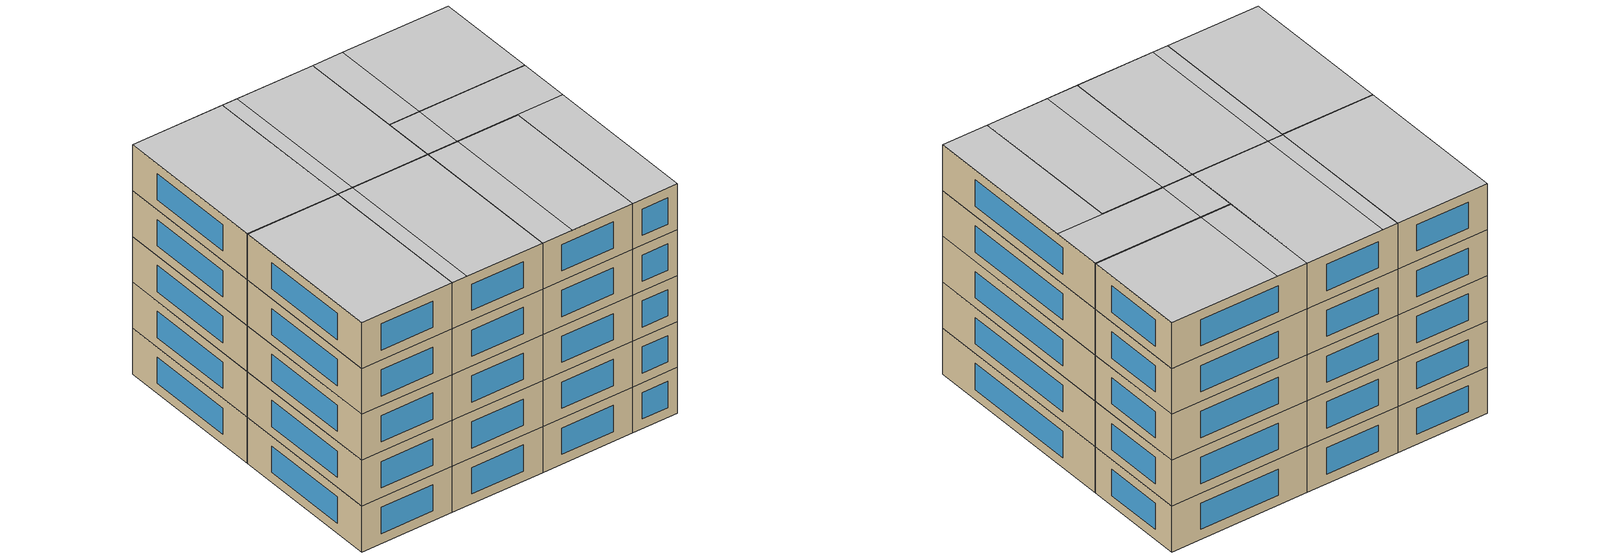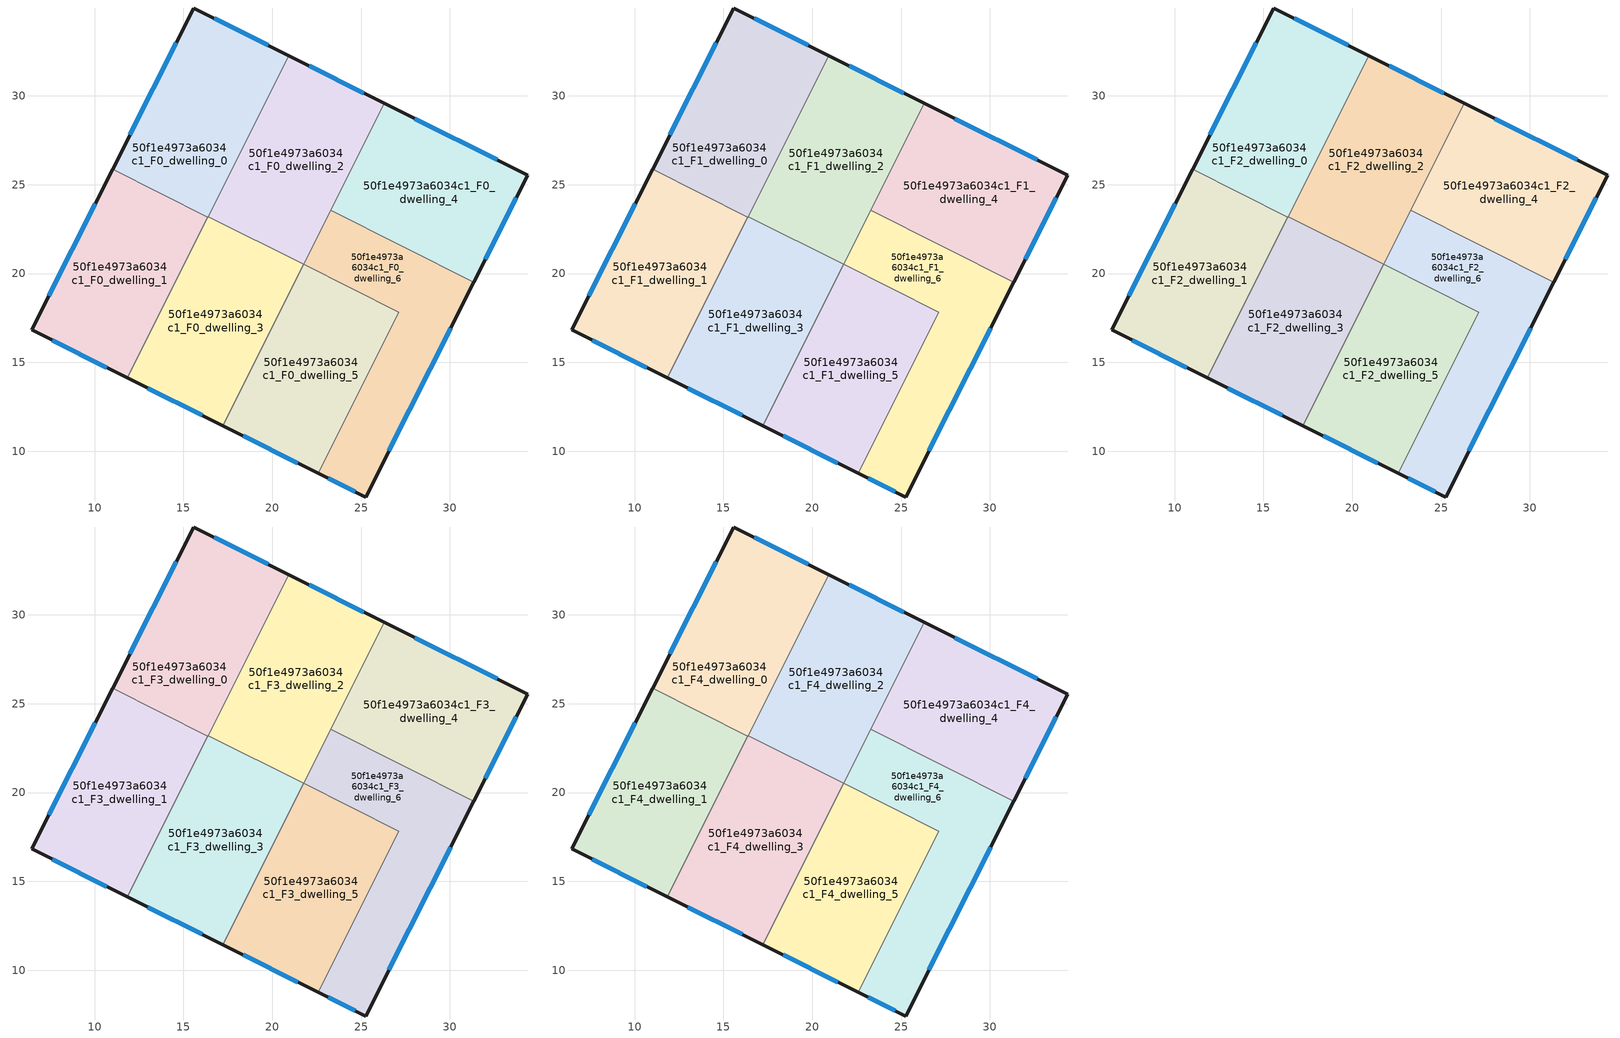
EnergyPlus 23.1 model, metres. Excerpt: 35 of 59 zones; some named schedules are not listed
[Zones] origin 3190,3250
50f1e4973a6034c1_F0_dwelling_0
 floor ground (EU_floor_Construction): 20.93,32.27 16.38,23.18 11.01,25.87 15.58,34.95 z0
 wall outside (EU_wall_Construction): 20.93,32.27 15.58,34.95 11.01,25.87 z0:3
 wall to 50f1e4973a6034c1_F0_dwelling_1 (EU_wall_Construction): 11.01,25.87 16.38,23.18 z0:3
 wall to 50f1e4973a6034c1_F0_dwelling_2 (EU_wall_Construction): 16.39,23.2 20.93,32.27 z0:3
 wall to 50f1e4973a6034c1_F0_dwelling_3 (EU_wall_Construction): 16.38,23.18 16.39,23.2 z0:3
 window (EU_Window_Construction): 14.6,33 11.99,27.81 / 19.79,32.85 16.73,34.38 z0.64:2.36
50f1e4973a6034c1_F0_dwelling_1
 floor ground (EU_floor_Construction): 16.38,23.18 11.85,14.12 6.46,16.82 11.01,25.87 z0
 wall outside (EU_wall_Construction): 11.01,25.87 6.46,16.82 11.85,14.12 z0:3
 wall to 50f1e4973a6034c1_F0_dwelling_3 (EU_wall_Construction): 11.85,14.12 16.38,23.18 z0:3
 window (EU_Window_Construction): 10.03,23.93 7.43,18.76 / 7.61,16.24 10.7,14.7 z0.64:2.36
50f1e4973a6034c1_F0_dwelling_2
 floor ground (EU_floor_Construction): 26.3,29.59 21.77,20.51 16.39,23.2 20.93,32.27 z0
 wall outside (EU_wall_Construction): 26.3,29.59 20.93,32.27 z0:3
 wall to 50f1e4973a6034c1_F0_dwelling_3 (EU_wall_Construction): 16.39,23.2 21.77,20.51 z0:3
 wall to 50f1e4973a6034c1_F0_dwelling_4 (EU_wall_Construction): 23.29,23.55 26.3,29.59 z0:3
 wall to 50f1e4973a6034c1_F0_dwelling_6 (EU_wall_Construction): 21.77,20.51 23.29,23.55 z0:3
 window (EU_Window_Construction): 25.15,30.16 22.08,31.7 z0.64:2.36
50f1e4973a6034c1_F0_dwelling_3
 floor ground (EU_floor_Construction): 21.77,20.51 17.22,11.44 11.85,14.12 16.39,23.2 z0
 wall outside (EU_wall_Construction): 11.85,14.12 17.22,11.44 z0:3
 wall to 50f1e4973a6034c1_F0_dwelling_5 (EU_wall_Construction): 17.22,11.44 21.77,20.51 z0:3
 window (EU_Window_Construction): 13,13.55 16.07,12.01 z0.64:2.36
50f1e4973a6034c1_F0_dwelling_4
 floor ground (EU_floor_Construction): 34.39,25.54 31.35,19.52 23.29,23.55 26.3,29.59 z0
 wall outside (EU_wall_Construction): 31.35,19.52 34.39,25.54 26.3,29.59 z0:3
 wall to 50f1e4973a6034c1_F0_dwelling_6 (EU_wall_Construction): 23.29,23.55 31.35,19.52 z0:3
 window (EU_Window_Construction): 32,20.81 33.74,24.25 / 32.66,26.41 28.04,28.72 z0.64:2.36
50f1e4973a6034c1_F0_dwelling_5
 floor ground (EU_floor_Construction): 27.14,17.83 22.6,8.75 17.22,11.44 21.77,20.51 z0
 wall outside (EU_wall_Construction): 17.22,11.44 22.6,8.75 z0:3
 wall to 50f1e4973a6034c1_F0_dwelling_6 (EU_wall_Construction): 22.6,8.75 27.14,17.83 21.77,20.51 z0:3
 window (EU_Window_Construction): 18.38,10.86 21.45,9.32 z0.64:2.36
50f1e4973a6034c1_F0_dwelling_6
 floor ground (EU_floor_Construction): 31.35,19.52 25.26,7.42 22.6,8.75 27.14,17.83 21.77,20.51 23.29,23.55 z0
 wall outside (EU_wall_Construction): 22.6,8.75 25.26,7.42 31.35,19.52 z0:3
 window (EU_Window_Construction): 26.56,10.01 30.05,16.92 / 23.17,8.46 24.69,7.7 z0.64:2.36
50f1e4973a6034c1_F1_dwelling_0
 floor to 50f1e4973a6034c1_F0_dwelling_0 (EU_floor_Construction): 20.93,32.27 16.38,23.18 11.01,25.87 15.58,34.95 z3
 wall outside (EU_wall_Construction): 20.93,32.27 15.58,34.95 11.01,25.87 z3:6
 wall to 50f1e4973a6034c1_F1_dwelling_1 (EU_wall_Construction): 11.01,25.87 16.38,23.18 z3:6
 wall to 50f1e4973a6034c1_F1_dwelling_2 (EU_wall_Construction): 16.39,23.2 20.93,32.27 z3:6
 wall to 50f1e4973a6034c1_F1_dwelling_3 (EU_wall_Construction): 16.38,23.18 16.39,23.2 z3:6
 window (EU_Window_Construction): 14.6,33 11.99,27.81 / 19.79,32.85 16.73,34.38 z3.64:5.36
50f1e4973a6034c1_F1_dwelling_1
 floor to 50f1e4973a6034c1_F0_dwelling_1 (EU_floor_Construction): 16.38,23.18 11.85,14.12 6.46,16.82 11.01,25.87 z3
 wall outside (EU_wall_Construction): 11.01,25.87 6.46,16.82 11.85,14.12 z3:6
 wall to 50f1e4973a6034c1_F1_dwelling_3 (EU_wall_Construction): 11.85,14.12 16.38,23.18 z3:6
 window (EU_Window_Construction): 10.03,23.93 7.43,18.76 / 7.61,16.24 10.7,14.7 z3.64:5.36
50f1e4973a6034c1_F1_dwelling_2
 floor to 50f1e4973a6034c1_F0_dwelling_2 (EU_floor_Construction): 26.3,29.59 21.77,20.51 16.39,23.2 20.93,32.27 z3
 wall outside (EU_wall_Construction): 26.3,29.59 20.93,32.27 z3:6
 wall to 50f1e4973a6034c1_F1_dwelling_3 (EU_wall_Construction): 16.39,23.2 21.77,20.51 z3:6
 wall to 50f1e4973a6034c1_F1_dwelling_4 (EU_wall_Construction): 23.29,23.55 26.3,29.59 z3:6
 wall to 50f1e4973a6034c1_F1_dwelling_6 (EU_wall_Construction): 21.77,20.51 23.29,23.55 z3:6
 window (EU_Window_Construction): 25.15,30.16 22.08,31.7 z3.64:5.36
50f1e4973a6034c1_F1_dwelling_3
 floor to 50f1e4973a6034c1_F0_dwelling_3 (EU_floor_Construction): 21.77,20.51 17.22,11.44 11.85,14.12 16.39,23.2 z3
 wall outside (EU_wall_Construction): 11.85,14.12 17.22,11.44 z3:6
 wall to 50f1e4973a6034c1_F1_dwelling_5 (EU_wall_Construction): 17.22,11.44 21.77,20.51 z3:6
 window (EU_Window_Construction): 13,13.55 16.07,12.01 z3.64:5.36
50f1e4973a6034c1_F1_dwelling_4
 floor to 50f1e4973a6034c1_F0_dwelling_4 (EU_floor_Construction): 34.39,25.54 31.35,19.52 23.29,23.55 26.3,29.59 z3
 wall outside (EU_wall_Construction): 31.35,19.52 34.39,25.54 26.3,29.59 z3:6
 wall to 50f1e4973a6034c1_F1_dwelling_6 (EU_wall_Construction): 23.29,23.55 31.35,19.52 z3:6
 window (EU_Window_Construction): 32,20.81 33.74,24.25 / 32.66,26.41 28.04,28.72 z3.64:5.36
50f1e4973a6034c1_F1_dwelling_5
 floor to 50f1e4973a6034c1_F0_dwelling_5 (EU_floor_Construction): 27.14,17.83 22.6,8.75 17.22,11.44 21.77,20.51 z3
 wall outside (EU_wall_Construction): 17.22,11.44 22.6,8.75 z3:6
 wall to 50f1e4973a6034c1_F1_dwelling_6 (EU_wall_Construction): 22.6,8.75 27.14,17.83 21.77,20.51 z3:6
 window (EU_Window_Construction): 18.38,10.86 21.45,9.32 z3.64:5.36
50f1e4973a6034c1_F1_dwelling_6
 floor to 50f1e4973a6034c1_F0_dwelling_6 (EU_floor_Construction): 31.35,19.52 25.26,7.42 22.6,8.75 27.14,17.83 21.77,20.51 23.29,23.55 z3
 wall outside (EU_wall_Construction): 22.6,8.75 25.26,7.42 31.35,19.52 z3:6
 window (EU_Window_Construction): 26.56,10.01 30.05,16.92 / 23.17,8.46 24.69,7.7 z3.64:5.36
50f1e4973a6034c1_F2_dwelling_0
 floor to 50f1e4973a6034c1_F1_dwelling_0 (EU_floor_Construction): 20.93,32.27 16.38,23.18 11.01,25.87 15.58,34.95 z6
 wall outside (EU_wall_Construction): 20.93,32.27 15.58,34.95 11.01,25.87 z6:9
 wall to 50f1e4973a6034c1_F2_dwelling_1 (EU_wall_Construction): 11.01,25.87 16.38,23.18 z6:9
 wall to 50f1e4973a6034c1_F2_dwelling_2 (EU_wall_Construction): 16.39,23.2 20.93,32.27 z6:9
 wall to 50f1e4973a6034c1_F2_dwelling_3 (EU_wall_Construction): 16.38,23.18 16.39,23.2 z6:9
 window (EU_Window_Construction): 14.6,33 11.99,27.81 / 19.79,32.85 16.73,34.38 z6.64:8.36
50f1e4973a6034c1_F2_dwelling_1
 floor to 50f1e4973a6034c1_F1_dwelling_1 (EU_floor_Construction): 16.38,23.18 11.85,14.12 6.46,16.82 11.01,25.87 z6
 wall outside (EU_wall_Construction): 11.01,25.87 6.46,16.82 11.85,14.12 z6:9
 wall to 50f1e4973a6034c1_F2_dwelling_3 (EU_wall_Construction): 11.85,14.12 16.38,23.18 z6:9
 window (EU_Window_Construction): 10.03,23.93 7.43,18.76 / 7.61,16.24 10.7,14.7 z6.64:8.36
50f1e4973a6034c1_F2_dwelling_2
 floor to 50f1e4973a6034c1_F1_dwelling_2 (EU_floor_Construction): 26.3,29.59 21.77,20.51 16.39,23.2 20.93,32.27 z6
 wall outside (EU_wall_Construction): 26.3,29.59 20.93,32.27 z6:9
 wall to 50f1e4973a6034c1_F2_dwelling_3 (EU_wall_Construction): 16.39,23.2 21.77,20.51 z6:9
 wall to 50f1e4973a6034c1_F2_dwelling_4 (EU_wall_Construction): 23.29,23.55 26.3,29.59 z6:9
 wall to 50f1e4973a6034c1_F2_dwelling_6 (EU_wall_Construction): 21.77,20.51 23.29,23.55 z6:9
 window (EU_Window_Construction): 25.15,30.16 22.08,31.7 z6.64:8.36
50f1e4973a6034c1_F2_dwelling_3
 floor to 50f1e4973a6034c1_F1_dwelling_3 (EU_floor_Construction): 21.77,20.51 17.22,11.44 11.85,14.12 16.39,23.2 z6
 wall outside (EU_wall_Construction): 11.85,14.12 17.22,11.44 z6:9
 wall to 50f1e4973a6034c1_F2_dwelling_5 (EU_wall_Construction): 17.22,11.44 21.77,20.51 z6:9
 window (EU_Window_Construction): 13,13.55 16.07,12.01 z6.64:8.36
50f1e4973a6034c1_F2_dwelling_4
 floor to 50f1e4973a6034c1_F1_dwelling_4 (EU_floor_Construction): 34.39,25.54 31.35,19.52 23.29,23.55 26.3,29.59 z6
 wall outside (EU_wall_Construction): 31.35,19.52 34.39,25.54 26.3,29.59 z6:9
 wall to 50f1e4973a6034c1_F2_dwelling_6 (EU_wall_Construction): 23.29,23.55 31.35,19.52 z6:9
 window (EU_Window_Construction): 32,20.81 33.74,24.25 / 32.66,26.41 28.04,28.72 z6.64:8.36
50f1e4973a6034c1_F2_dwelling_5
 floor to 50f1e4973a6034c1_F1_dwelling_5 (EU_floor_Construction): 27.14,17.83 22.6,8.75 17.22,11.44 21.77,20.51 z6
 wall outside (EU_wall_Construction): 17.22,11.44 22.6,8.75 z6:9
 wall to 50f1e4973a6034c1_F2_dwelling_6 (EU_wall_Construction): 22.6,8.75 27.14,17.83 21.77,20.51 z6:9
 window (EU_Window_Construction): 18.38,10.86 21.45,9.32 z6.64:8.36
50f1e4973a6034c1_F2_dwelling_6
 floor to 50f1e4973a6034c1_F1_dwelling_6 (EU_floor_Construction): 31.35,19.52 25.26,7.42 22.6,8.75 27.14,17.83 21.77,20.51 23.29,23.55 z6
 wall outside (EU_wall_Construction): 22.6,8.75 25.26,7.42 31.35,19.52 z6:9
 window (EU_Window_Construction): 26.56,10.01 30.05,16.92 / 23.17,8.46 24.69,7.7 z6.64:8.36
50f1e4973a6034c1_F3_dwelling_0
 floor to 50f1e4973a6034c1_F2_dwelling_0 (EU_floor_Construction): 20.93,32.27 16.38,23.18 11.01,25.87 15.58,34.95 z9
 wall outside (EU_wall_Construction): 20.93,32.27 15.58,34.95 11.01,25.87 z9:12
 wall to 50f1e4973a6034c1_F3_dwelling_1 (EU_wall_Construction): 11.01,25.87 16.38,23.18 z9:12
 wall to 50f1e4973a6034c1_F3_dwelling_2 (EU_wall_Construction): 16.39,23.2 20.93,32.27 z9:12
 wall to 50f1e4973a6034c1_F3_dwelling_3 (EU_wall_Construction): 16.38,23.18 16.39,23.2 z9:12
 window (EU_Window_Construction): 14.6,33 11.99,27.81 / 19.79,32.85 16.73,34.38 z9.64:11.36
50f1e4973a6034c1_F3_dwelling_1
 floor to 50f1e4973a6034c1_F2_dwelling_1 (EU_floor_Construction): 16.38,23.18 11.85,14.12 6.46,16.82 11.01,25.87 z9
 wall outside (EU_wall_Construction): 11.01,25.87 6.46,16.82 11.85,14.12 z9:12
 wall to 50f1e4973a6034c1_F3_dwelling_3 (EU_wall_Construction): 11.85,14.12 16.38,23.18 z9:12
 window (EU_Window_Construction): 10.03,23.93 7.43,18.76 / 7.61,16.24 10.7,14.7 z9.64:11.36
50f1e4973a6034c1_F3_dwelling_2
 floor to 50f1e4973a6034c1_F2_dwelling_2 (EU_floor_Construction): 26.3,29.59 21.77,20.51 16.39,23.2 20.93,32.27 z9
 wall outside (EU_wall_Construction): 26.3,29.59 20.93,32.27 z9:12
 wall to 50f1e4973a6034c1_F3_dwelling_3 (EU_wall_Construction): 16.39,23.2 21.77,20.51 z9:12
 wall to 50f1e4973a6034c1_F3_dwelling_4 (EU_wall_Construction): 23.29,23.55 26.3,29.59 z9:12
 wall to 50f1e4973a6034c1_F3_dwelling_6 (EU_wall_Construction): 21.77,20.51 23.29,23.55 z9:12
 window (EU_Window_Construction): 25.15,30.16 22.08,31.7 z9.64:11.36
50f1e4973a6034c1_F3_dwelling_3
 floor to 50f1e4973a6034c1_F2_dwelling_3 (EU_floor_Construction): 21.77,20.51 17.22,11.44 11.85,14.12 16.39,23.2 z9
 wall outside (EU_wall_Construction): 11.85,14.12 17.22,11.44 z9:12
 wall to 50f1e4973a6034c1_F3_dwelling_5 (EU_wall_Construction): 17.22,11.44 21.77,20.51 z9:12
 window (EU_Window_Construction): 13,13.55 16.07,12.01 z9.64:11.36
50f1e4973a6034c1_F3_dwelling_4
 floor to 50f1e4973a6034c1_F2_dwelling_4 (EU_floor_Construction): 34.39,25.54 31.35,19.52 23.29,23.55 26.3,29.59 z9
 wall outside (EU_wall_Construction): 31.35,19.52 34.39,25.54 26.3,29.59 z9:12
 wall to 50f1e4973a6034c1_F3_dwelling_6 (EU_wall_Construction): 23.29,23.55 31.35,19.52 z9:12
 window (EU_Window_Construction): 32,20.81 33.74,24.25 / 32.66,26.41 28.04,28.72 z9.64:11.36
50f1e4973a6034c1_F3_dwelling_5
 floor to 50f1e4973a6034c1_F2_dwelling_5 (EU_floor_Construction): 27.14,17.83 22.6,8.75 17.22,11.44 21.77,20.51 z9
 wall outside (EU_wall_Construction): 17.22,11.44 22.6,8.75 z9:12
 wall to 50f1e4973a6034c1_F3_dwelling_6 (EU_wall_Construction): 22.6,8.75 27.14,17.83 21.77,20.51 z9:12
 window (EU_Window_Construction): 18.38,10.86 21.45,9.32 z9.64:11.36
50f1e4973a6034c1_F3_dwelling_6
 floor to 50f1e4973a6034c1_F2_dwelling_6 (EU_floor_Construction): 31.35,19.52 25.26,7.42 22.6,8.75 27.14,17.83 21.77,20.51 23.29,23.55 z9
 wall outside (EU_wall_Construction): 22.6,8.75 25.26,7.42 31.35,19.52 z9:12
 window (EU_Window_Construction): 26.56,10.01 30.05,16.92 / 23.17,8.46 24.69,7.7 z9.64:11.36
50f1e4973a6034c1_F4_dwelling_0
 floor to 50f1e4973a6034c1_F3_dwelling_0 (EU_floor_Construction): 20.93,32.27 16.38,23.18 11.01,25.87 15.58,34.95 z12
 wall outside (EU_wall_Construction): 20.93,32.27 15.58,34.95 11.01,25.87 z12:15
 wall to 50f1e4973a6034c1_F4_dwelling_1 (EU_wall_Construction): 11.01,25.87 16.38,23.18 z12:15
 wall to 50f1e4973a6034c1_F4_dwelling_2 (EU_wall_Construction): 16.39,23.2 20.93,32.27 z12:15
 wall to 50f1e4973a6034c1_F4_dwelling_3 (EU_wall_Construction): 16.38,23.18 16.39,23.2 z12:15
 window (EU_Window_Construction): 14.6,33 11.99,27.81 / 19.79,32.85 16.73,34.38 z12.64:14.36
 ceiling adiabatic (EU_roof_Construction): 16.38,23.18 20.93,32.27 15.58,34.95 11.01,25.87 z15
50f1e4973a6034c1_F4_dwelling_1
 floor to 50f1e4973a6034c1_F3_dwelling_1 (EU_floor_Construction): 16.38,23.18 11.85,14.12 6.46,16.82 11.01,25.87 z12
 wall outside (EU_wall_Construction): 11.01,25.87 6.46,16.82 11.85,14.12 z12:15
 wall to 50f1e4973a6034c1_F4_dwelling_3 (EU_wall_Construction): 11.85,14.12 16.38,23.18 z12:15
 window (EU_Window_Construction): 10.03,23.93 7.43,18.76 / 7.61,16.24 10.7,14.7 z12.64:14.36
 ceiling to 50f1e4973a6034c1_F5_dwelling_4 (EU_floor_Construction): 11.85,14.12 16.38,23.18 11.01,25.87 6.46,16.82 z15
50f1e4973a6034c1_F4_dwelling_2
 floor to 50f1e4973a6034c1_F3_dwelling_2 (EU_floor_Construction): 26.3,29.59 21.77,20.51 16.39,23.2 20.93,32.27 z12
 wall outside (EU_wall_Construction): 26.3,29.59 20.93,32.27 z12:15
 wall to 50f1e4973a6034c1_F4_dwelling_3 (EU_wall_Construction): 16.39,23.2 21.77,20.51 z12:15
 wall to 50f1e4973a6034c1_F4_dwelling_4 (EU_wall_Construction): 23.29,23.55 26.3,29.59 z12:15
 wall to 50f1e4973a6034c1_F4_dwelling_6 (EU_wall_Construction): 21.77,20.51 23.29,23.55 z12:15
 window (EU_Window_Construction): 25.15,30.16 22.08,31.7 z12.64:14.36
 ceiling adiabatic (EU_roof_Construction): 21.77,20.51 26.3,29.59 21.83,31.83 17.29,22.75 z15; 17.29,22.75 21.83,31.83 20.93,32.27 16.39,23.2 z15
50f1e4973a6034c1_F4_dwelling_3
 floor to 50f1e4973a6034c1_F3_dwelling_3 (EU_floor_Construction): 21.77,20.51 17.22,11.44 11.85,14.12 16.39,23.2 z12
 wall outside (EU_wall_Construction): 11.85,14.12 17.22,11.44 z12:15
 wall to 50f1e4973a6034c1_F4_dwelling_5 (EU_wall_Construction): 17.22,11.44 21.77,20.51 z12:15
 window (EU_Window_Construction): 13,13.55 16.07,12.01 z12.64:14.36
 ceiling to 50f1e4973a6034c1_F5_dwelling_2 (EU_floor_Construction): 17.22,11.44 21.77,20.51 17.29,22.75 12.75,13.67 z15
 ceiling adiabatic (EU_roof_Construction): 12.75,13.67 17.29,22.75 16.39,23.2 11.85,14.12 z15
50f1e4973a6034c1_F4_dwelling_4
 floor to 50f1e4973a6034c1_F3_dwelling_4 (EU_floor_Construction): 34.39,25.54 31.35,19.52 23.29,23.55 26.3,29.59 z12
 wall outside (EU_wall_Construction): 31.35,19.52 34.39,25.54 26.3,29.59 z12:15
 wall to 50f1e4973a6034c1_F4_dwelling_6 (EU_wall_Construction): 23.29,23.55 31.35,19.52 z12:15
 window (EU_Window_Construction): 32,20.81 33.74,24.25 / 32.66,26.41 28.04,28.72 z12.64:14.36
 ceiling to 50f1e4973a6034c1_F5_dwelling_1 (EU_floor_Construction): 31.35,19.52 34.39,25.54 28.1,28.69 25.08,22.66 z15
 ceiling adiabatic (EU_roof_Construction): 25.08,22.66 28.1,28.69 26.3,29.59 23.29,23.55 z15
50f1e4973a6034c1_F4_dwelling_5
 floor to 50f1e4973a6034c1_F3_dwelling_5 (EU_floor_Construction): 27.14,17.83 22.6,8.75 17.22,11.44 21.77,20.51 z12
 wall outside (EU_wall_Construction): 17.22,11.44 22.6,8.75 z12:15
 wall to 50f1e4973a6034c1_F4_dwelling_6 (EU_wall_Construction): 22.6,8.75 27.14,17.83 21.77,20.51 z12:15
 window (EU_Window_Construction): 18.38,10.86 21.45,9.32 z12.64:14.36
 ceiling to 50f1e4973a6034c1_F5_dwelling_0 (EU_floor_Construction): 22.6,8.75 27.14,17.83 23.56,19.62 19.02,10.54 z15
 ceiling to 50f1e4973a6034c1_F5_dwelling_2 (EU_floor_Construction): 19.02,10.54 23.56,19.62 21.77,20.51 17.22,11.44 z15
50f1e4973a6034c1_F4_dwelling_6
 floor to 50f1e4973a6034c1_F3_dwelling_6 (EU_floor_Construction): 31.35,19.52 25.26,7.42 22.6,8.75 27.14,17.83 21.77,20.51 23.29,23.55 z12
 wall outside (EU_wall_Construction): 22.6,8.75 25.26,7.42 31.35,19.52 z12:15
 window (EU_Window_Construction): 26.56,10.01 30.05,16.92 / 23.17,8.46 24.69,7.7 z12.64:14.36
 ceiling to 50f1e4973a6034c1_F5_dwelling_0 (EU_floor_Construction): 25.26,7.42 29.83,16.5 23.57,19.64 23.56,19.62 27.14,17.83 22.6,8.75 z15
 ceiling to 50f1e4973a6034c1_F5_dwelling_1 (EU_floor_Construction): 29.83,16.5 31.35,19.52 25.08,22.66 23.57,19.64 z15
 ceiling adiabatic (EU_roof_Construction): 23.56,19.62 25.08,22.66 23.29,23.55 21.77,20.51 z15
[Building]
EU S2 Campaign: North Axis=0; Terrain=City; Solar Distribution=FullExterior
[Site:Location]
Yerevan-Zvartnots.Intl.AP: Latitude=40.15; Longitude=44.383; Time Zone=4; Elevation=854
[SizingPeriod:WeatherFileDays]
AnnualSizingPeriod: Begin Month=1; Begin Day of Month=1; End Month=12; End Day of Month=31; Day of Week for Start Day=Monday; Use Weather File Daylight Saving Period=No; Use Weather File Rain and Snow Indicators=No
[MATERIAL]
EU_InternalMass_Material: Roughness=MediumRough; Thickness=0.1; Conductivity=1; Density=1800; Specific Heat=900; Thermal Absorptance=0.9; Solar Absorptance=0.7; Visible Absorptance=0.7
[MATERIAL:NOMASS] Roughness=MediumRough; Thermal Absorptance=0.9; Solar Absorptance=0.7; Visible Absorptance=0.7
Name | Thermal Resistance
EU_wall_NoMass | 1.05043
EU_roof_NoMass | 1.45357
EU_floor_NoMass | 0.478065
[WINDOWMATERIAL:SIMPLEGLAZINGSYSTEM]
EU_Window_SimpleGlazing: UFactor=2.5566; Solar Heat Gain Coefficient=0.75; Visible Transmittance=0.75
[CONSTRUCTION]
EU_wall_Construction: EU_wall_NoMass
EU_roof_Construction: EU_roof_NoMass
EU_floor_Construction: EU_floor_NoMass
EU_Window_Construction: EU_Window_SimpleGlazing
EU_InternalMass_Construction: EU_InternalMass_Material
[ZONE] Type=1; Multiplier=1; Ceiling Height=autocalculate; Floor Area=autocalculate; Part of Total Floor Area=Yes
Name | Volume
50f1e4973a6034c1_F0_dwelling_0; 50f1e4973a6034c1_F1_dwelling_0; 50f1e4973a6034c1_F2_dwelling_0; 50f1e4973a6034c1_F3_dwelling_0; 50f1e4973a6034c1_F4_dwelling_0 | 182.885
50f1e4973a6034c1_F0_dwelling_1; 50f1e4973a6034c1_F1_dwelling_1; 50f1e4973a6034c1_F2_dwelling_1; 50f1e4973a6034c1_F3_dwelling_1; 50f1e4973a6034c1_F4_dwelling_1 | 182.895
50f1e4973a6034c1_F0_dwelling_2; 50f1e4973a6034c1_F1_dwelling_2; 50f1e4973a6034c1_F2_dwelling_2; 50f1e4973a6034c1_F3_dwelling_2; 50f1e4973a6034c1_F4_dwelling_2 | 182.893
50f1e4973a6034c1_F0_dwelling_3; 50f1e4973a6034c1_F1_dwelling_3; 50f1e4973a6034c1_F2_dwelling_3; 50f1e4973a6034c1_F3_dwelling_3; 50f1e4973a6034c1_F4_dwelling_3 | 182.892
50f1e4973a6034c1_F0_dwelling_4; 50f1e4973a6034c1_F1_dwelling_4; 50f1e4973a6034c1_F2_dwelling_4; 50f1e4973a6034c1_F3_dwelling_4; 50f1e4973a6034c1_F4_dwelling_4 | 182.873
50f1e4973a6034c1_F0_dwelling_5; 50f1e4973a6034c1_F1_dwelling_5; 50f1e4973a6034c1_F2_dwelling_5; 50f1e4973a6034c1_F3_dwelling_5; 50f1e4973a6034c1_F4_dwelling_5 | 182.881
50f1e4973a6034c1_F0_dwelling_6; 50f1e4973a6034c1_F1_dwelling_6; 50f1e4973a6034c1_F2_dwelling_6; 50f1e4973a6034c1_F3_dwelling_6; 50f1e4973a6034c1_F4_dwelling_6 | 182.886
[INTERNALMASS] Construction=EU_InternalMass_Construction
Name | Zone or ZoneList | Surface Area
50f1e4973a6034c1_F0_dwelling_0_EU_InternalMass | 50f1e4973a6034c1_F0_dwelling_0 | 60.9625
50f1e4973a6034c1_F0_dwelling_1_EU_InternalMass | 50f1e4973a6034c1_F0_dwelling_1 | 60.9643
50f1e4973a6034c1_F0_dwelling_2_EU_InternalMass | 50f1e4973a6034c1_F0_dwelling_2 | 60.9637
50f1e4973a6034c1_F0_dwelling_3_EU_InternalMass | 50f1e4973a6034c1_F0_dwelling_3 | 60.9646
50f1e4973a6034c1_F0_dwelling_4_EU_InternalMass | 50f1e4973a6034c1_F0_dwelling_4 | 60.9576
50f1e4973a6034c1_F0_dwelling_5_EU_InternalMass | 50f1e4973a6034c1_F0_dwelling_5 | 60.9602
50f1e4973a6034c1_F0_dwelling_6_EU_InternalMass | 50f1e4973a6034c1_F0_dwelling_6 | 60.9622
50f1e4973a6034c1_F1_dwelling_0_EU_InternalMass | 50f1e4973a6034c1_F1_dwelling_0 | 60.9625
50f1e4973a6034c1_F1_dwelling_1_EU_InternalMass | 50f1e4973a6034c1_F1_dwelling_1 | 60.9643
50f1e4973a6034c1_F1_dwelling_2_EU_InternalMass | 50f1e4973a6034c1_F1_dwelling_2 | 60.9637
50f1e4973a6034c1_F1_dwelling_3_EU_InternalMass | 50f1e4973a6034c1_F1_dwelling_3 | 60.9646
50f1e4973a6034c1_F1_dwelling_4_EU_InternalMass | 50f1e4973a6034c1_F1_dwelling_4 | 60.9576
50f1e4973a6034c1_F1_dwelling_5_EU_InternalMass | 50f1e4973a6034c1_F1_dwelling_5 | 60.9602
50f1e4973a6034c1_F1_dwelling_6_EU_InternalMass | 50f1e4973a6034c1_F1_dwelling_6 | 60.9622
50f1e4973a6034c1_F2_dwelling_0_EU_InternalMass | 50f1e4973a6034c1_F2_dwelling_0 | 60.9625
50f1e4973a6034c1_F2_dwelling_1_EU_InternalMass | 50f1e4973a6034c1_F2_dwelling_1 | 60.9643
50f1e4973a6034c1_F2_dwelling_2_EU_InternalMass | 50f1e4973a6034c1_F2_dwelling_2 | 60.9637
50f1e4973a6034c1_F2_dwelling_3_EU_InternalMass | 50f1e4973a6034c1_F2_dwelling_3 | 60.9646
50f1e4973a6034c1_F2_dwelling_4_EU_InternalMass | 50f1e4973a6034c1_F2_dwelling_4 | 60.9576
50f1e4973a6034c1_F2_dwelling_5_EU_InternalMass | 50f1e4973a6034c1_F2_dwelling_5 | 60.9602
50f1e4973a6034c1_F2_dwelling_6_EU_InternalMass | 50f1e4973a6034c1_F2_dwelling_6 | 60.9622
50f1e4973a6034c1_F3_dwelling_0_EU_InternalMass | 50f1e4973a6034c1_F3_dwelling_0 | 60.9625
50f1e4973a6034c1_F3_dwelling_1_EU_InternalMass | 50f1e4973a6034c1_F3_dwelling_1 | 60.9643
50f1e4973a6034c1_F3_dwelling_2_EU_InternalMass | 50f1e4973a6034c1_F3_dwelling_2 | 60.9637
50f1e4973a6034c1_F3_dwelling_3_EU_InternalMass | 50f1e4973a6034c1_F3_dwelling_3 | 60.9646
50f1e4973a6034c1_F3_dwelling_4_EU_InternalMass | 50f1e4973a6034c1_F3_dwelling_4 | 60.9576
50f1e4973a6034c1_F3_dwelling_5_EU_InternalMass | 50f1e4973a6034c1_F3_dwelling_5 | 60.9602
50f1e4973a6034c1_F3_dwelling_6_EU_InternalMass | 50f1e4973a6034c1_F3_dwelling_6 | 60.9622
50f1e4973a6034c1_F4_dwelling_0_EU_InternalMass | 50f1e4973a6034c1_F4_dwelling_0 | 60.9625
50f1e4973a6034c1_F4_dwelling_1_EU_InternalMass | 50f1e4973a6034c1_F4_dwelling_1 | 60.9643
50f1e4973a6034c1_F4_dwelling_2_EU_InternalMass | 50f1e4973a6034c1_F4_dwelling_2 | 60.9637
50f1e4973a6034c1_F4_dwelling_3_EU_InternalMass | 50f1e4973a6034c1_F4_dwelling_3 | 60.9646
50f1e4973a6034c1_F4_dwelling_4_EU_InternalMass | 50f1e4973a6034c1_F4_dwelling_4 | 60.9576
50f1e4973a6034c1_F4_dwelling_5_EU_InternalMass | 50f1e4973a6034c1_F4_dwelling_5 | 60.9602
50f1e4973a6034c1_F4_dwelling_6_EU_InternalMass | 50f1e4973a6034c1_F4_dwelling_6 | 60.9622
[OTHEREQUIPMENT] Fuel Type=Electricity; Design Level Calculation Method=Watts/Area; Power per Zone Floor Area=1; Fraction Latent=0; Fraction Radiant=0; Fraction Lost=0; Carbon Dioxide Generation Rate=0; EndUse Subcategory=EU_Step8_InternalGains
Name | Zone or ZoneList or Space or SpaceList | Schedule
EU_Step8_InternalGain_50f1e4973a6034c1_F0_dwelling_0_f000 | 50f1e4973a6034c1_F0_dwelling_0 | EU_Step8_GainSchedule_50f1e4973a6034c1_F0_dwelling_0_f000
EU_Step8_InternalGain_50f1e4973a6034c1_F0_dwelling_1_f000 | 50f1e4973a6034c1_F0_dwelling_1 | EU_Step8_GainSchedule_50f1e4973a6034c1_F0_dwelling_1_f000
EU_Step8_InternalGain_50f1e4973a6034c1_F0_dwelling_2_f000 | 50f1e4973a6034c1_F0_dwelling_2 | EU_Step8_GainSchedule_50f1e4973a6034c1_F0_dwelling_2_f000
EU_Step8_InternalGain_50f1e4973a6034c1_F0_dwelling_3_f000 | 50f1e4973a6034c1_F0_dwelling_3 | EU_Step8_GainSchedule_50f1e4973a6034c1_F0_dwelling_3_f000
EU_Step8_InternalGain_50f1e4973a6034c1_F0_dwelling_4_f000 | 50f1e4973a6034c1_F0_dwelling_4 | EU_Step8_GainSchedule_50f1e4973a6034c1_F0_dwelling_4_f000
EU_Step8_InternalGain_50f1e4973a6034c1_F0_dwelling_5_f000 | 50f1e4973a6034c1_F0_dwelling_5 | EU_Step8_GainSchedule_50f1e4973a6034c1_F0_dwelling_5_f000
EU_Step8_InternalGain_50f1e4973a6034c1_F0_dwelling_6_f000 | 50f1e4973a6034c1_F0_dwelling_6 | EU_Step8_GainSchedule_50f1e4973a6034c1_F0_dwelling_6_f000
EU_Step8_InternalGain_50f1e4973a6034c1_F1_dwelling_0_f000 | 50f1e4973a6034c1_F1_dwelling_0 | EU_Step8_GainSchedule_50f1e4973a6034c1_F1_dwelling_0_f000
EU_Step8_InternalGain_50f1e4973a6034c1_F1_dwelling_1_f000 | 50f1e4973a6034c1_F1_dwelling_1 | EU_Step8_GainSchedule_50f1e4973a6034c1_F1_dwelling_1_f000
EU_Step8_InternalGain_50f1e4973a6034c1_F1_dwelling_2_f000 | 50f1e4973a6034c1_F1_dwelling_2 | EU_Step8_GainSchedule_50f1e4973a6034c1_F1_dwelling_2_f000
EU_Step8_InternalGain_50f1e4973a6034c1_F1_dwelling_3_f000 | 50f1e4973a6034c1_F1_dwelling_3 | EU_Step8_GainSchedule_50f1e4973a6034c1_F1_dwelling_3_f000
EU_Step8_InternalGain_50f1e4973a6034c1_F1_dwelling_4_f000 | 50f1e4973a6034c1_F1_dwelling_4 | EU_Step8_GainSchedule_50f1e4973a6034c1_F1_dwelling_4_f000
EU_Step8_InternalGain_50f1e4973a6034c1_F1_dwelling_5_f000 | 50f1e4973a6034c1_F1_dwelling_5 | EU_Step8_GainSchedule_50f1e4973a6034c1_F1_dwelling_5_f000
EU_Step8_InternalGain_50f1e4973a6034c1_F1_dwelling_6_f000 | 50f1e4973a6034c1_F1_dwelling_6 | EU_Step8_GainSchedule_50f1e4973a6034c1_F1_dwelling_6_f000
EU_Step8_InternalGain_50f1e4973a6034c1_F2_dwelling_0_f000 | 50f1e4973a6034c1_F2_dwelling_0 | EU_Step8_GainSchedule_50f1e4973a6034c1_F2_dwelling_0_f000
EU_Step8_InternalGain_50f1e4973a6034c1_F2_dwelling_1_f000 | 50f1e4973a6034c1_F2_dwelling_1 | EU_Step8_GainSchedule_50f1e4973a6034c1_F2_dwelling_1_f000
EU_Step8_InternalGain_50f1e4973a6034c1_F2_dwelling_2_f000 | 50f1e4973a6034c1_F2_dwelling_2 | EU_Step8_GainSchedule_50f1e4973a6034c1_F2_dwelling_2_f000
EU_Step8_InternalGain_50f1e4973a6034c1_F2_dwelling_3_f000 | 50f1e4973a6034c1_F2_dwelling_3 | EU_Step8_GainSchedule_50f1e4973a6034c1_F2_dwelling_3_f000
EU_Step8_InternalGain_50f1e4973a6034c1_F2_dwelling_4_f000 | 50f1e4973a6034c1_F2_dwelling_4 | EU_Step8_GainSchedule_50f1e4973a6034c1_F2_dwelling_4_f000
EU_Step8_InternalGain_50f1e4973a6034c1_F2_dwelling_5_f000 | 50f1e4973a6034c1_F2_dwelling_5 | EU_Step8_GainSchedule_50f1e4973a6034c1_F2_dwelling_5_f000
EU_Step8_InternalGain_50f1e4973a6034c1_F2_dwelling_6_f000 | 50f1e4973a6034c1_F2_dwelling_6 | EU_Step8_GainSchedule_50f1e4973a6034c1_F2_dwelling_6_f000
EU_Step8_InternalGain_50f1e4973a6034c1_F3_dwelling_0_f000 | 50f1e4973a6034c1_F3_dwelling_0 | EU_Step8_GainSchedule_50f1e4973a6034c1_F3_dwelling_0_f000
EU_Step8_InternalGain_50f1e4973a6034c1_F3_dwelling_1_f000 | 50f1e4973a6034c1_F3_dwelling_1 | EU_Step8_GainSchedule_50f1e4973a6034c1_F3_dwelling_1_f000
EU_Step8_InternalGain_50f1e4973a6034c1_F3_dwelling_2_f000 | 50f1e4973a6034c1_F3_dwelling_2 | EU_Step8_GainSchedule_50f1e4973a6034c1_F3_dwelling_2_f000
EU_Step8_InternalGain_50f1e4973a6034c1_F3_dwelling_3_f000 | 50f1e4973a6034c1_F3_dwelling_3 | EU_Step8_GainSchedule_50f1e4973a6034c1_F3_dwelling_3_f000
EU_Step8_InternalGain_50f1e4973a6034c1_F3_dwelling_4_f000 | 50f1e4973a6034c1_F3_dwelling_4 | EU_Step8_GainSchedule_50f1e4973a6034c1_F3_dwelling_4_f000
EU_Step8_InternalGain_50f1e4973a6034c1_F3_dwelling_5_f000 | 50f1e4973a6034c1_F3_dwelling_5 | EU_Step8_GainSchedule_50f1e4973a6034c1_F3_dwelling_5_f000
EU_Step8_InternalGain_50f1e4973a6034c1_F3_dwelling_6_f000 | 50f1e4973a6034c1_F3_dwelling_6 | EU_Step8_GainSchedule_50f1e4973a6034c1_F3_dwelling_6_f000
EU_Step8_InternalGain_50f1e4973a6034c1_F4_dwelling_0_f000 | 50f1e4973a6034c1_F4_dwelling_0 | EU_Step8_GainSchedule_50f1e4973a6034c1_F4_dwelling_0_f000
EU_Step8_InternalGain_50f1e4973a6034c1_F4_dwelling_1_f000 | 50f1e4973a6034c1_F4_dwelling_1 | EU_Step8_GainSchedule_50f1e4973a6034c1_F4_dwelling_1_f000
EU_Step8_InternalGain_50f1e4973a6034c1_F4_dwelling_2_f000 | 50f1e4973a6034c1_F4_dwelling_2 | EU_Step8_GainSchedule_50f1e4973a6034c1_F4_dwelling_2_f000
EU_Step8_InternalGain_50f1e4973a6034c1_F4_dwelling_3_f000 | 50f1e4973a6034c1_F4_dwelling_3 | EU_Step8_GainSchedule_50f1e4973a6034c1_F4_dwelling_3_f000
EU_Step8_InternalGain_50f1e4973a6034c1_F4_dwelling_4_f000 | 50f1e4973a6034c1_F4_dwelling_4 | EU_Step8_GainSchedule_50f1e4973a6034c1_F4_dwelling_4_f000
EU_Step8_InternalGain_50f1e4973a6034c1_F4_dwelling_5_f000 | 50f1e4973a6034c1_F4_dwelling_5 | EU_Step8_GainSchedule_50f1e4973a6034c1_F4_dwelling_5_f000
EU_Step8_InternalGain_50f1e4973a6034c1_F4_dwelling_6_f000 | 50f1e4973a6034c1_F4_dwelling_6 | EU_Step8_GainSchedule_50f1e4973a6034c1_F4_dwelling_6_f000
[ZONEVENTILATION:DESIGNFLOWRATE] Schedule=EU_AlwaysOn; Design Flow Rate Calculation Method=AirChanges/Hour; Air Changes per Hour=0.557805; Ventilation Type=Natural; Fan Pressure Rise=0; Fan Total Efficiency=1; Constant Term Coefficient=1; Temperature Term Coefficient=0; Velocity Term Coefficient=0; Velocity Squared Term Coefficient=0; Minimum Indoor Temperature=-100; Maximum Indoor Temperature=100; Delta Temperature=-100; Minimum Outdoor Temperature=-100; Maximum Outdoor Temperature=100; Maximum Wind Speed=40
Name | Zone or ZoneList or Space or SpaceList
EU_ConstantAir_50f1e4973a6034c1_F0_dwelling_0 | 50f1e4973a6034c1_F0_dwelling_0
EU_ConstantAir_50f1e4973a6034c1_F0_dwelling_1 | 50f1e4973a6034c1_F0_dwelling_1
EU_ConstantAir_50f1e4973a6034c1_F0_dwelling_2 | 50f1e4973a6034c1_F0_dwelling_2
EU_ConstantAir_50f1e4973a6034c1_F0_dwelling_3 | 50f1e4973a6034c1_F0_dwelling_3
EU_ConstantAir_50f1e4973a6034c1_F0_dwelling_4 | 50f1e4973a6034c1_F0_dwelling_4
EU_ConstantAir_50f1e4973a6034c1_F0_dwelling_5 | 50f1e4973a6034c1_F0_dwelling_5
EU_ConstantAir_50f1e4973a6034c1_F0_dwelling_6 | 50f1e4973a6034c1_F0_dwelling_6
EU_ConstantAir_50f1e4973a6034c1_F1_dwelling_0 | 50f1e4973a6034c1_F1_dwelling_0
EU_ConstantAir_50f1e4973a6034c1_F1_dwelling_1 | 50f1e4973a6034c1_F1_dwelling_1
EU_ConstantAir_50f1e4973a6034c1_F1_dwelling_2 | 50f1e4973a6034c1_F1_dwelling_2
EU_ConstantAir_50f1e4973a6034c1_F1_dwelling_3 | 50f1e4973a6034c1_F1_dwelling_3
EU_ConstantAir_50f1e4973a6034c1_F1_dwelling_4 | 50f1e4973a6034c1_F1_dwelling_4
EU_ConstantAir_50f1e4973a6034c1_F1_dwelling_5 | 50f1e4973a6034c1_F1_dwelling_5
EU_ConstantAir_50f1e4973a6034c1_F1_dwelling_6 | 50f1e4973a6034c1_F1_dwelling_6
EU_ConstantAir_50f1e4973a6034c1_F2_dwelling_0 | 50f1e4973a6034c1_F2_dwelling_0
EU_ConstantAir_50f1e4973a6034c1_F2_dwelling_1 | 50f1e4973a6034c1_F2_dwelling_1
EU_ConstantAir_50f1e4973a6034c1_F2_dwelling_2 | 50f1e4973a6034c1_F2_dwelling_2
EU_ConstantAir_50f1e4973a6034c1_F2_dwelling_3 | 50f1e4973a6034c1_F2_dwelling_3
EU_ConstantAir_50f1e4973a6034c1_F2_dwelling_4 | 50f1e4973a6034c1_F2_dwelling_4
EU_ConstantAir_50f1e4973a6034c1_F2_dwelling_5 | 50f1e4973a6034c1_F2_dwelling_5
EU_ConstantAir_50f1e4973a6034c1_F2_dwelling_6 | 50f1e4973a6034c1_F2_dwelling_6
EU_ConstantAir_50f1e4973a6034c1_F3_dwelling_0 | 50f1e4973a6034c1_F3_dwelling_0
EU_ConstantAir_50f1e4973a6034c1_F3_dwelling_1 | 50f1e4973a6034c1_F3_dwelling_1
EU_ConstantAir_50f1e4973a6034c1_F3_dwelling_2 | 50f1e4973a6034c1_F3_dwelling_2
EU_ConstantAir_50f1e4973a6034c1_F3_dwelling_3 | 50f1e4973a6034c1_F3_dwelling_3
EU_ConstantAir_50f1e4973a6034c1_F3_dwelling_4 | 50f1e4973a6034c1_F3_dwelling_4
EU_ConstantAir_50f1e4973a6034c1_F3_dwelling_5 | 50f1e4973a6034c1_F3_dwelling_5
EU_ConstantAir_50f1e4973a6034c1_F3_dwelling_6 | 50f1e4973a6034c1_F3_dwelling_6
EU_ConstantAir_50f1e4973a6034c1_F4_dwelling_0 | 50f1e4973a6034c1_F4_dwelling_0
EU_ConstantAir_50f1e4973a6034c1_F4_dwelling_1 | 50f1e4973a6034c1_F4_dwelling_1
EU_ConstantAir_50f1e4973a6034c1_F4_dwelling_2 | 50f1e4973a6034c1_F4_dwelling_2
EU_ConstantAir_50f1e4973a6034c1_F4_dwelling_3 | 50f1e4973a6034c1_F4_dwelling_3
EU_ConstantAir_50f1e4973a6034c1_F4_dwelling_4 | 50f1e4973a6034c1_F4_dwelling_4
EU_ConstantAir_50f1e4973a6034c1_F4_dwelling_5 | 50f1e4973a6034c1_F4_dwelling_5
EU_ConstantAir_50f1e4973a6034c1_F4_dwelling_6 | 50f1e4973a6034c1_F4_dwelling_6
[HVACTEMPLATE:ZONE:IDEALLOADSAIRSYSTEM] System Availability Schedule=EU_AlwaysOn; Maximum Heating Supply Air Temperature=50; Minimum Cooling Supply Air Temperature=13; Maximum Heating Supply Air Humidity Ratio=0.0156; Minimum Cooling Supply Air Humidity Ratio=0.0077; Heating Limit=NoLimit; Cooling Limit=NoLimit; Heating Availability Schedule=EU_AlwaysOn; Cooling Availability Schedule=EU_CoolingOff; Dehumidification Control Type=ConstantSensibleHeatRatio; Cooling Sensible Heat Ratio=0.7; Dehumidification Setpoint=60; Humidification Control Type=None; Humidification Setpoint=30; Outdoor Air Method=None; Outdoor Air Flow Rate per Person=0.00944; Outdoor Air Flow Rate per Zone Floor Area=0; Outdoor Air Flow Rate per Zone=0; Demand Controlled Ventilation Type=None; Outdoor Air Economizer Type=NoEconomizer; Heat Recovery Type=None; Sensible Heat Recovery Effectiveness=0.7; Latent Heat Recovery Effectiveness=0.65
Name | Template Thermostat
50f1e4973a6034c1_F0_dwelling_0 | EU_HeatOnly_50f1e4973a6034c1_F0_dwelling_0
50f1e4973a6034c1_F0_dwelling_1 | EU_HeatOnly_50f1e4973a6034c1_F0_dwelling_1
50f1e4973a6034c1_F0_dwelling_2 | EU_HeatOnly_50f1e4973a6034c1_F0_dwelling_2
50f1e4973a6034c1_F0_dwelling_3 | EU_HeatOnly_50f1e4973a6034c1_F0_dwelling_3
50f1e4973a6034c1_F0_dwelling_4 | EU_HeatOnly_50f1e4973a6034c1_F0_dwelling_4
50f1e4973a6034c1_F0_dwelling_5 | EU_HeatOnly_50f1e4973a6034c1_F0_dwelling_5
50f1e4973a6034c1_F0_dwelling_6 | EU_HeatOnly_50f1e4973a6034c1_F0_dwelling_6
50f1e4973a6034c1_F1_dwelling_0 | EU_HeatOnly_50f1e4973a6034c1_F1_dwelling_0
50f1e4973a6034c1_F1_dwelling_1 | EU_HeatOnly_50f1e4973a6034c1_F1_dwelling_1
50f1e4973a6034c1_F1_dwelling_2 | EU_HeatOnly_50f1e4973a6034c1_F1_dwelling_2
50f1e4973a6034c1_F1_dwelling_3 | EU_HeatOnly_50f1e4973a6034c1_F1_dwelling_3
50f1e4973a6034c1_F1_dwelling_4 | EU_HeatOnly_50f1e4973a6034c1_F1_dwelling_4
50f1e4973a6034c1_F1_dwelling_5 | EU_HeatOnly_50f1e4973a6034c1_F1_dwelling_5
50f1e4973a6034c1_F1_dwelling_6 | EU_HeatOnly_50f1e4973a6034c1_F1_dwelling_6
50f1e4973a6034c1_F2_dwelling_0 | EU_HeatOnly_50f1e4973a6034c1_F2_dwelling_0
50f1e4973a6034c1_F2_dwelling_1 | EU_HeatOnly_50f1e4973a6034c1_F2_dwelling_1
50f1e4973a6034c1_F2_dwelling_2 | EU_HeatOnly_50f1e4973a6034c1_F2_dwelling_2
50f1e4973a6034c1_F2_dwelling_3 | EU_HeatOnly_50f1e4973a6034c1_F2_dwelling_3
50f1e4973a6034c1_F2_dwelling_4 | EU_HeatOnly_50f1e4973a6034c1_F2_dwelling_4
50f1e4973a6034c1_F2_dwelling_5 | EU_HeatOnly_50f1e4973a6034c1_F2_dwelling_5
50f1e4973a6034c1_F2_dwelling_6 | EU_HeatOnly_50f1e4973a6034c1_F2_dwelling_6
50f1e4973a6034c1_F3_dwelling_0 | EU_HeatOnly_50f1e4973a6034c1_F3_dwelling_0
50f1e4973a6034c1_F3_dwelling_1 | EU_HeatOnly_50f1e4973a6034c1_F3_dwelling_1
50f1e4973a6034c1_F3_dwelling_2 | EU_HeatOnly_50f1e4973a6034c1_F3_dwelling_2
50f1e4973a6034c1_F3_dwelling_3 | EU_HeatOnly_50f1e4973a6034c1_F3_dwelling_3
50f1e4973a6034c1_F3_dwelling_4 | EU_HeatOnly_50f1e4973a6034c1_F3_dwelling_4
50f1e4973a6034c1_F3_dwelling_5 | EU_HeatOnly_50f1e4973a6034c1_F3_dwelling_5
50f1e4973a6034c1_F3_dwelling_6 | EU_HeatOnly_50f1e4973a6034c1_F3_dwelling_6
50f1e4973a6034c1_F4_dwelling_0 | EU_HeatOnly_50f1e4973a6034c1_F4_dwelling_0
50f1e4973a6034c1_F4_dwelling_1 | EU_HeatOnly_50f1e4973a6034c1_F4_dwelling_1
50f1e4973a6034c1_F4_dwelling_2 | EU_HeatOnly_50f1e4973a6034c1_F4_dwelling_2
50f1e4973a6034c1_F4_dwelling_3 | EU_HeatOnly_50f1e4973a6034c1_F4_dwelling_3
50f1e4973a6034c1_F4_dwelling_4 | EU_HeatOnly_50f1e4973a6034c1_F4_dwelling_4
50f1e4973a6034c1_F4_dwelling_5 | EU_HeatOnly_50f1e4973a6034c1_F4_dwelling_5
50f1e4973a6034c1_F4_dwelling_6 | EU_HeatOnly_50f1e4973a6034c1_F4_dwelling_6
[SIZING:ZONE] Zone Cooling Design Supply Air Temperature Input Method=SupplyAirTemperature; Zone Cooling Design Supply Air Temperature=13; Zone Heating Design Supply Air Temperature Input Method=SupplyAirTemperature; Zone Heating Design Supply Air Temperature=50; Zone Cooling Design Supply Air Humidity Ratio=0.008; Zone Heating Design Supply Air Humidity Ratio=0.008; Cooling Design Air Flow Method=DesignDay; Cooling Design Air Flow Rate=0; Cooling Minimum Air Flow per Zone Floor Area=0.000762; Cooling Minimum Air Flow=0; Cooling Minimum Air Flow Fraction=0.2; Heating Design Air Flow Method=DesignDay; Heating Design Air Flow Rate=0; Heating Maximum Air Flow per Zone Floor Area=0.002032; Heating Maximum Air Flow=0.141576; Heating Maximum Air Flow Fraction=0.3; Account for Dedicated Outdoor Air System=No; Dedicated Outdoor Air System Control Strategy=NeutralSupplyAir; Dedicated Outdoor Air Low Setpoint Temperature for Design=autosize; Dedicated Outdoor Air High Setpoint Temperature for Design=autosize; Zone Load Sizing Method=Sensible Load Only No Latent Load; Zone Latent Cooling Design Supply Air Humidity Ratio Input Method=HumidityRatioDifference; Zone Cooling Design Supply Air Humidity Ratio Difference=0.005; Zone Latent Heating Design Supply Air Humidity Ratio Input Method=HumidityRatioDifference; Zone Humidification Design Supply Air Humidity Ratio Difference=0.005
50f1e4973a6034c1_F0_dwelling_0; 50f1e4973a6034c1_F0_dwelling_1; 50f1e4973a6034c1_F0_dwelling_2; 50f1e4973a6034c1_F0_dwelling_3; 50f1e4973a6034c1_F0_dwelling_4; 50f1e4973a6034c1_F0_dwelling_5; 50f1e4973a6034c1_F0_dwelling_6; 50f1e4973a6034c1_F1_dwelling_0; 50f1e4973a6034c1_F1_dwelling_1; 50f1e4973a6034c1_F1_dwelling_2; 50f1e4973a6034c1_F1_dwelling_3; 50f1e4973a6034c1_F1_dwelling_4; 50f1e4973a6034c1_F1_dwelling_5; 50f1e4973a6034c1_F1_dwelling_6; 50f1e4973a6034c1_F2_dwelling_0; 50f1e4973a6034c1_F2_dwelling_1; 50f1e4973a6034c1_F2_dwelling_2; 50f1e4973a6034c1_F2_dwelling_3; 50f1e4973a6034c1_F2_dwelling_4; 50f1e4973a6034c1_F2_dwelling_5; 50f1e4973a6034c1_F2_dwelling_6; 50f1e4973a6034c1_F3_dwelling_0; 50f1e4973a6034c1_F3_dwelling_1; 50f1e4973a6034c1_F3_dwelling_2; 50f1e4973a6034c1_F3_dwelling_3; 50f1e4973a6034c1_F3_dwelling_4; 50f1e4973a6034c1_F3_dwelling_5; 50f1e4973a6034c1_F3_dwelling_6; 50f1e4973a6034c1_F4_dwelling_0; 50f1e4973a6034c1_F4_dwelling_1; 50f1e4973a6034c1_F4_dwelling_2; 50f1e4973a6034c1_F4_dwelling_3; 50f1e4973a6034c1_F4_dwelling_4; 50f1e4973a6034c1_F4_dwelling_5; 50f1e4973a6034c1_F4_dwelling_6
[SCHEDULE:FILE] Column Number=1; Rows to Skip at Top=0; Number of Hours of Data=8760; Column Separator=Comma; Interpolate to Timestep=No; Minutes per Item=60; Adjust Schedule for Daylight Savings=Yes
Name | File
EU_Step8_GainSchedule_50f1e4973a6034c1_F0_dwelling_0_f000 | ../../schedules/50f1e4973a6034c1/50f1e4973a6034c1_F0_dwelling_0_f000_gain.csv
EU_Step8_GainSchedule_50f1e4973a6034c1_F0_dwelling_1_f000 | ../../schedules/50f1e4973a6034c1/50f1e4973a6034c1_F0_dwelling_1_f000_gain.csv
EU_Step8_GainSchedule_50f1e4973a6034c1_F0_dwelling_2_f000 | ../../schedules/50f1e4973a6034c1/50f1e4973a6034c1_F0_dwelling_2_f000_gain.csv
EU_Step8_GainSchedule_50f1e4973a6034c1_F0_dwelling_3_f000 | ../../schedules/50f1e4973a6034c1/50f1e4973a6034c1_F0_dwelling_3_f000_gain.csv
EU_Step8_GainSchedule_50f1e4973a6034c1_F0_dwelling_4_f000 | ../../schedules/50f1e4973a6034c1/50f1e4973a6034c1_F0_dwelling_4_f000_gain.csv
EU_Step8_GainSchedule_50f1e4973a6034c1_F0_dwelling_5_f000 | ../../schedules/50f1e4973a6034c1/50f1e4973a6034c1_F0_dwelling_5_f000_gain.csv
EU_Step8_GainSchedule_50f1e4973a6034c1_F0_dwelling_6_f000 | ../../schedules/50f1e4973a6034c1/50f1e4973a6034c1_F0_dwelling_6_f000_gain.csv
EU_Step8_GainSchedule_50f1e4973a6034c1_F1_dwelling_0_f000 | ../../schedules/50f1e4973a6034c1/50f1e4973a6034c1_F1_dwelling_0_f000_gain.csv
EU_Step8_GainSchedule_50f1e4973a6034c1_F1_dwelling_1_f000 | ../../schedules/50f1e4973a6034c1/50f1e4973a6034c1_F1_dwelling_1_f000_gain.csv
EU_Step8_GainSchedule_50f1e4973a6034c1_F1_dwelling_2_f000 | ../../schedules/50f1e4973a6034c1/50f1e4973a6034c1_F1_dwelling_2_f000_gain.csv
EU_Step8_GainSchedule_50f1e4973a6034c1_F1_dwelling_3_f000 | ../../schedules/50f1e4973a6034c1/50f1e4973a6034c1_F1_dwelling_3_f000_gain.csv
EU_Step8_GainSchedule_50f1e4973a6034c1_F1_dwelling_4_f000 | ../../schedules/50f1e4973a6034c1/50f1e4973a6034c1_F1_dwelling_4_f000_gain.csv
EU_Step8_GainSchedule_50f1e4973a6034c1_F1_dwelling_5_f000 | ../../schedules/50f1e4973a6034c1/50f1e4973a6034c1_F1_dwelling_5_f000_gain.csv
EU_Step8_GainSchedule_50f1e4973a6034c1_F1_dwelling_6_f000 | ../../schedules/50f1e4973a6034c1/50f1e4973a6034c1_F1_dwelling_6_f000_gain.csv
EU_Step8_GainSchedule_50f1e4973a6034c1_F2_dwelling_0_f000 | ../../schedules/50f1e4973a6034c1/50f1e4973a6034c1_F2_dwelling_0_f000_gain.csv
EU_Step8_GainSchedule_50f1e4973a6034c1_F2_dwelling_1_f000 | ../../schedules/50f1e4973a6034c1/50f1e4973a6034c1_F2_dwelling_1_f000_gain.csv
EU_Step8_GainSchedule_50f1e4973a6034c1_F2_dwelling_2_f000 | ../../schedules/50f1e4973a6034c1/50f1e4973a6034c1_F2_dwelling_2_f000_gain.csv
EU_Step8_GainSchedule_50f1e4973a6034c1_F2_dwelling_3_f000 | ../../schedules/50f1e4973a6034c1/50f1e4973a6034c1_F2_dwelling_3_f000_gain.csv
EU_Step8_GainSchedule_50f1e4973a6034c1_F2_dwelling_4_f000 | ../../schedules/50f1e4973a6034c1/50f1e4973a6034c1_F2_dwelling_4_f000_gain.csv
EU_Step8_GainSchedule_50f1e4973a6034c1_F2_dwelling_5_f000 | ../../schedules/50f1e4973a6034c1/50f1e4973a6034c1_F2_dwelling_5_f000_gain.csv
EU_Step8_GainSchedule_50f1e4973a6034c1_F2_dwelling_6_f000 | ../../schedules/50f1e4973a6034c1/50f1e4973a6034c1_F2_dwelling_6_f000_gain.csv
EU_Step8_GainSchedule_50f1e4973a6034c1_F3_dwelling_0_f000 | ../../schedules/50f1e4973a6034c1/50f1e4973a6034c1_F3_dwelling_0_f000_gain.csv
EU_Step8_GainSchedule_50f1e4973a6034c1_F3_dwelling_1_f000 | ../../schedules/50f1e4973a6034c1/50f1e4973a6034c1_F3_dwelling_1_f000_gain.csv
EU_Step8_GainSchedule_50f1e4973a6034c1_F3_dwelling_2_f000 | ../../schedules/50f1e4973a6034c1/50f1e4973a6034c1_F3_dwelling_2_f000_gain.csv
EU_Step8_GainSchedule_50f1e4973a6034c1_F3_dwelling_3_f000 | ../../schedules/50f1e4973a6034c1/50f1e4973a6034c1_F3_dwelling_3_f000_gain.csv
